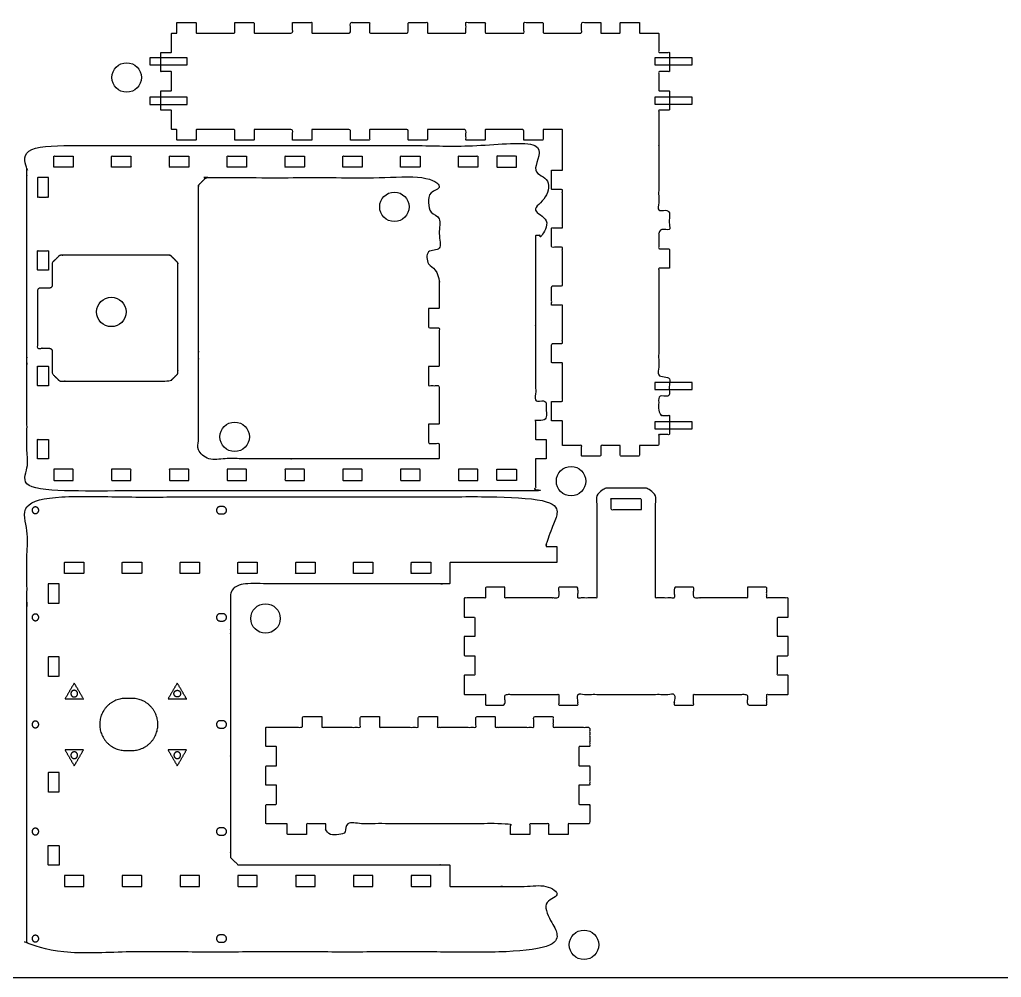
# Model space of a CAD drawing. Header units: millimetres. Extents: x -76 to 2440, y -6 to 1222.
# Drawn here: x 737 to 1470, y 0 to 716 of the extents above; entities that cross this region are included whole.
import ezdxf

# ---------------------------------------------------------------- set-up
doc = ezdxf.new("R2010")
doc.units = ezdxf.units.MM
doc.header["$MEASUREMENT"] = 0
doc.layers.add('Default', color=18, linetype='Continuous', true_color=0x000000)

msp = doc.modelspace()

# ---------------------------------------------------------------- linework, layer by layer
at = {"layer": 'Default'}
msp.add_lwpolyline([(0, 0), (2440, 0), (2440, 1220), (0, 1220)], close=True, dxfattribs=at)
for centre in [(816.67, 672.3), (1016.73, 575.63), (805.19, 497.14), (897.37, 403.86), (1148.76, 370.71), (920.4, 268.14), (1158.44, 24.3)]:
    msp.add_circle(centre, 11, dxfattribs=at)
for points, knots in [([(842.15, 683.86), (842.15, 680.26), (842.15, 676.66), (846.15, 676.66), (850.15, 676.66), (850.15, 669.46), (850.15, 662.26), (846.15, 662.26), (842.15, 662.26), (842.15, 655.06), (842.15, 647.86), (846.15, 647.86), (850.15, 647.86), (850.15, 640.66), (850.15, 633.46), (852.2, 633.46), (854.24, 633.46), (854.24, 629.46), (854.24, 625.46), (861.44, 625.46), (868.64, 625.46), (868.64, 629.46), (868.64, 633.46), (883.04, 633.46), (897.44, 633.46), (897.44, 629.46), (897.44, 625.46), (904.64, 625.46), (911.84, 625.46), (911.84, 629.46), (911.84, 633.46), (926.24, 633.46), (940.64, 633.46), (940.64, 629.46), (940.64, 625.46), (947.84, 625.46), (955.04, 625.46), (955.04, 629.46), (955.04, 633.46), (969.44, 633.46), (983.84, 633.46), (983.84, 629.46), (983.84, 625.46), (991.04, 625.46), (998.24, 625.46), (998.24, 629.46), (998.24, 633.46), (1012.64, 633.46), (1027.04, 633.46), (1027.04, 629.46), (1027.04, 625.46), (1034.24, 625.46), (1041.44, 625.46), (1041.44, 629.46), (1041.44, 633.46), (1055.84, 633.46), (1070.24, 633.46), (1070.24, 629.46), (1070.24, 625.46), (1077.44, 625.46), (1084.64, 625.46), (1084.64, 629.46), (1084.64, 633.46), (1099.04, 633.46), (1113.44, 633.46), (1113.44, 629.46), (1113.44, 625.46), (1120.64, 625.46), (1127.84, 625.46), (1127.84, 629.46), (1127.84, 633.46), (1135.04, 633.46), (1142.24, 633.46), (1142.24, 618.26), (1142.24, 603.06), (1138.24, 603.06), (1134.24, 603.06), (1134.24, 595.86), (1134.24, 588.66), (1138.24, 588.66), (1142.24, 588.66), (1142.24, 574.26), (1142.24, 559.86), (1138.24, 559.86), (1134.24, 559.86), (1134.24, 552.66), (1134.24, 545.46), (1138.24, 545.46), (1142.24, 545.46), (1142.24, 531.06), (1142.24, 516.66), (1138.24, 516.66), (1134.24, 516.66), (1134.24, 509.46), (1134.24, 502.26), (1138.24, 502.26), (1142.24, 502.26), (1142.24, 487.86), (1142.24, 473.46), (1138.24, 473.46), (1134.24, 473.46), (1134.24, 466.26), (1134.24, 459.06), (1138.24, 459.06), (1142.24, 459.06), (1142.24, 444.66), (1142.24, 430.26), (1138.24, 430.26), (1134.24, 430.26), (1134.24, 423.06), (1134.24, 415.86), (1138.24, 415.86), (1142.24, 415.86), (1142.24, 406.66), (1142.24, 397.46), (1149.44, 397.46), (1156.64, 397.46), (1156.64, 393.46), (1156.64, 389.46), (1163.84, 389.46), (1171.04, 389.46), (1171.04, 393.46), (1171.04, 397.46), (1178.24, 397.46), (1185.44, 397.46), (1185.44, 393.46), (1185.44, 389.46), (1192.64, 389.46), (1199.84, 389.46), (1199.84, 393.46), (1199.84, 397.46), (1207.04, 397.46), (1214.24, 397.46), (1214.24, 401.46), (1214.24, 405.46), (1218.24, 405.46), (1222.24, 405.46), (1222.24, 412.66), (1222.24, 419.86), (1218.24, 419.86), (1214.24, 419.86), (1214.24, 427.06), (1214.24, 434.26), (1218.24, 434.26), (1222.24, 434.26), (1222.24, 441.46), (1222.24, 448.66), (1218.24, 448.66), (1214.24, 448.66), (1214.24, 489.26), (1214.24, 529.86), (1218.24, 529.86), (1222.24, 529.86), (1222.24, 537.06), (1222.24, 544.26), (1218.24, 544.26), (1214.24, 544.26), (1214.24, 551.46), (1214.24, 558.66), (1218.24, 558.66), (1222.24, 558.66), (1222.24, 565.86), (1222.24, 573.06), (1218.24, 573.06), (1214.24, 573.06), (1214.24, 610.46), (1214.24, 647.86), (1218.24, 647.86), (1222.24, 647.86), (1222.24, 655.06), (1222.24, 662.26), (1218.24, 662.26), (1214.24, 662.26), (1214.24, 669.46), (1214.24, 676.66), (1218.24, 676.66), (1222.24, 676.66), (1222.24, 683.86), (1222.24, 691.06), (1218.24, 691.06), (1214.24, 691.06), (1214.24, 698.26), (1214.24, 705.46), (1207.04, 705.46), (1199.84, 705.46), (1199.84, 709.46), (1199.84, 713.46), (1192.64, 713.46), (1185.44, 713.46), (1185.44, 709.46), (1185.44, 705.46), (1178.24, 705.46), (1171.04, 705.46), (1171.04, 709.46), (1171.04, 713.46), (1163.84, 713.46), (1156.64, 713.46), (1156.64, 709.46), (1156.64, 705.46), (1142.24, 705.46), (1127.84, 705.46), (1127.84, 709.46), (1127.84, 713.46), (1120.64, 713.46), (1113.44, 713.46), (1113.44, 709.46), (1113.44, 705.46), (1099.04, 705.46), (1084.64, 705.46), (1084.64, 709.46), (1084.64, 713.46), (1077.44, 713.46), (1070.24, 713.46), (1070.24, 709.46), (1070.24, 705.46), (1055.84, 705.46), (1041.44, 705.46), (1041.44, 709.46), (1041.44, 713.46), (1034.24, 713.46), (1027.04, 713.46), (1027.04, 709.46), (1027.04, 705.46), (1012.64, 705.46), (998.24, 705.46), (998.24, 709.46), (998.24, 713.46), (991.04, 713.46), (983.84, 713.46), (983.84, 709.46), (983.84, 705.46), (969.44, 705.46), (955.04, 705.46), (955.04, 709.46), (955.04, 713.46), (947.84, 713.46), (940.64, 713.46), (940.64, 709.46), (940.64, 705.46), (926.24, 705.46), (911.84, 705.46), (911.84, 709.46), (911.84, 713.46), (904.64, 713.46), (897.44, 713.46), (897.44, 709.46), (897.44, 705.46), (883.04, 705.46), (868.64, 705.46), (868.64, 709.46), (868.64, 713.46), (861.44, 713.46), (854.24, 713.46), (854.24, 709.46), (854.24, 705.46), (852.2, 705.46), (850.15, 705.46), (850.15, 698.26), (850.15, 691.06), (846.15, 691.06), (842.15, 691.06), (842.15, 687.46), (842.15, 683.86)], [1395.661798, 1395.661798, 1395.661798, 1401.661799, 1401.661799, 1409.661799, 1409.661799, 1427.661799, 1427.661799, 1435.661799, 1435.661799, 1447.6618, 1447.6618, 1455.6618, 1455.6618, 1473.6618, 1473.6618, 1478.349993, 1478.349993, 1486.349993, 1486.349993, 1504.349993, 1504.349993, 1512.349993, 1512.349993, 1545.396269, 1545.396269, 1553.396269, 1553.396269, 1571.396269, 1571.396269, 1579.396269, 1579.396269, 1612.442545, 1612.442545, 1620.442545, 1620.442545, 1638.442545, 1638.442545, 1646.442545, 1646.442545, 1679.488821, 1679.488821, 1687.488821, 1687.488821, 1705.488821, 1705.488821, 1713.488821, 1713.488821, 1746.535097, 1746.535097, 1754.535097, 1754.535097, 1772.535097, 1772.535097, 1780.535097, 1780.535097, 1813.581373, 1813.581373, 1821.581373, 1821.581373, 1839.581373, 1839.581373, 1847.581373, 1847.581373, 1880.627649, 1880.627649, 1888.627649, 1888.627649, 1906.627649, 1906.627649, 1914.627649, 1914.627649, 1931.150787, 1931.150787, 1981.523424, 1981.523424, 1989.523424, 1989.523424, 2007.523424, 2007.523424, 2015.523424, 2015.523424, 2063.244869, 2063.244869, 2071.244869, 2071.244869, 2089.244869, 2089.244869, 2097.244869, 2097.244869, 2144.966314, 2144.966314, 2152.966314, 2152.966314, 2170.966314, 2170.966314, 2178.966314, 2178.966314, 2226.687759, 2226.687759, 2234.687759, 2234.687759, 2252.687759, 2252.687759, 2260.687759, 2260.687759, 2308.409204, 2308.409204, 2316.409204, 2316.409204, 2334.409204, 2334.409204, 2342.409204, 2342.409204, 2372.897936, 2372.897936, 2387.297936, 2387.297936, 2395.297936, 2395.297936, 2406.207031, 2406.207031, 2414.207031, 2414.207031, 2428.607031, 2428.607031, 2436.607031, 2436.607031, 2447.516127, 2447.516127, 2455.516127, 2455.516127, 2469.916127, 2469.916127, 2477.968075, 2477.968075, 2485.968075, 2485.968075, 2503.968075, 2503.968075, 2511.968075, 2511.968075, 2526.461582, 2526.461582, 2534.461582, 2534.461582, 2552.461582, 2552.461582, 2560.461582, 2560.461582, 2642.188876, 2642.188876, 2650.188876, 2650.188876, 2668.188876, 2668.188876, 2676.188876, 2676.188876, 2690.682382, 2690.682382, 2698.682382, 2698.682382, 2716.682382, 2716.682382, 2724.682382, 2724.682382, 2799.968108, 2799.968108, 2807.968108, 2807.968108, 2825.968108, 2825.968108, 2833.968108, 2833.968108, 2848.461614, 2848.461614, 2856.461614, 2856.461614, 2874.461614, 2874.461614, 2882.461614, 2882.461614, 2896.955134, 2896.955134, 2911.961313, 2911.961313, 2919.961313, 2919.961313, 2937.961313, 2937.961313, 2945.961313, 2945.961313, 2960.967492, 2960.967492, 2968.967492, 2968.967492, 2986.967492, 2986.967492, 2994.967492, 2994.967492, 3025.763243, 3025.763243, 3033.763243, 3033.763243, 3051.763243, 3051.763243, 3059.763243, 3059.763243, 3090.558994, 3090.558994, 3098.558994, 3098.558994, 3116.558994, 3116.558994, 3124.558994, 3124.558994, 3155.354745, 3155.354745, 3163.354745, 3163.354745, 3181.354745, 3181.354745, 3189.354745, 3189.354745, 3220.150496, 3220.150496, 3228.150496, 3228.150496, 3246.150496, 3246.150496, 3254.150496, 3254.150496, 3284.946247, 3284.946247, 3292.946247, 3292.946247, 3310.946247, 3310.946247, 3318.946247, 3318.946247, 3349.741998, 3349.741998, 3357.741998, 3357.741998, 3375.741998, 3375.741998, 3383.741998, 3383.741998, 3414.537749, 3414.537749, 3422.537749, 3422.537749, 3440.537749, 3440.537749, 3448.537749, 3448.537749, 3452.906667, 3452.906667, 3470.906667, 3470.906667, 3478.906667, 3478.906667, 3484.906667, 3484.906667, 3484.906667]), ([(776.69, 613.64), (769.44, 613.64), (762.19, 613.64), (762.19, 609.46), (762.19, 605.28), (769.44, 605.28), (776.69, 605.28), (776.69, 609.46), (776.69, 613.64)], [8, 8, 8, 26, 26, 34, 34, 52, 52, 60, 60, 60]), ([(819.89, 613.64), (812.64, 613.64), (805.39, 613.64), (805.39, 609.46), (805.39, 605.28), (812.64, 605.28), (819.89, 605.28), (819.89, 609.46), (819.89, 613.64)], [8, 8, 8, 26, 26, 34, 34, 52, 52, 60, 60, 60]), ([(863.09, 613.64), (855.84, 613.64), (848.59, 613.64), (848.59, 609.46), (848.59, 605.28), (855.84, 605.28), (863.09, 605.28), (863.09, 609.46), (863.09, 613.64)], [8, 8, 8, 26, 26, 34, 34, 52, 52, 60, 60, 60]), ([(906.29, 613.64), (899.04, 613.64), (891.79, 613.64), (891.79, 609.46), (891.79, 605.28), (899.04, 605.28), (906.29, 605.28), (906.29, 609.46), (906.29, 613.64)], [8, 8, 8, 26, 26, 34, 34, 52, 52, 60, 60, 60]), ([(949.49, 613.64), (942.24, 613.64), (934.99, 613.64), (934.99, 609.46), (934.99, 605.28), (942.24, 605.28), (949.49, 605.28), (949.49, 609.46), (949.49, 613.64)], [8, 8, 8, 26, 26, 34, 34, 52, 52, 60, 60, 60]), ([(992.69, 613.64), (985.44, 613.64), (978.19, 613.64), (978.19, 609.46), (978.19, 605.28), (985.44, 605.28), (992.69, 605.28), (992.69, 609.46), (992.69, 613.64)], [8, 8, 8, 26, 26, 34, 34, 52, 52, 60, 60, 60]), ([(1035.89, 613.64), (1028.64, 613.64), (1021.39, 613.64), (1021.39, 609.46), (1021.39, 605.28), (1028.64, 605.28), (1035.89, 605.28), (1035.89, 609.46), (1035.89, 613.64)], [8, 8, 8, 26, 26, 34, 34, 52, 52, 60, 60, 60]), ([(1079.09, 605.28), (1079.09, 609.46), (1079.09, 613.64), (1071.84, 613.64), (1064.59, 613.64), (1064.59, 609.46), (1064.59, 605.28), (1071.84, 605.28), (1079.09, 605.28)], [44, 44, 44, 52, 52, 70, 70, 78, 78, 96, 96, 96]), ([(1107.89, 605.28), (1100.64, 605.28), (1093.39, 605.28), (1093.39, 609.46), (1093.39, 613.64), (1100.64, 613.64), (1107.89, 613.64), (1107.89, 609.46), (1107.89, 605.28)], [-16, -16, -16, 2, 2, 10, 10, 28, 28, 36, 36, 36]), ([(758.33, 597.51), (758.33, 590.26), (758.33, 583.01), (754.15, 583.01), (749.97, 583.01), (749.97, 590.26), (749.97, 597.51), (754.15, 597.51), (758.33, 597.51)], [0, 0, 0, 18, 18, 26, 26, 44, 44, 52, 52, 52]), ([(758.33, 528.41), (758.33, 535.66), (758.33, 542.91), (754.15, 542.91), (749.97, 542.91), (749.97, 535.66), (749.97, 528.41), (754.15, 528.41), (758.33, 528.41)], [8, 8, 8, 26, 26, 34, 34, 52, 52, 60, 60, 60]), ([(758.33, 442.01), (758.33, 449.26), (758.33, 456.51), (754.15, 456.51), (749.97, 456.51), (749.97, 449.26), (749.97, 442.01), (754.15, 442.01), (758.33, 442.01)], [8, 8, 8, 26, 26, 34, 34, 52, 52, 60, 60, 60]), ([(758.33, 387.41), (758.33, 394.66), (758.33, 401.91), (754.15, 401.91), (749.97, 401.91), (749.97, 394.66), (749.97, 387.41), (754.15, 387.41), (758.33, 387.41)], [8, 8, 8, 26, 26, 34, 34, 52, 52, 60, 60, 60]), ([(776.69, 371.28), (769.44, 371.28), (762.19, 371.28), (762.19, 375.46), (762.19, 379.64), (769.44, 379.64), (776.69, 379.64), (776.69, 375.46), (776.69, 371.28)], [0, 0, 0, 18, 18, 26, 26, 44, 44, 52, 52, 52]), ([(819.89, 371.28), (812.64, 371.28), (805.39, 371.28), (805.39, 375.46), (805.39, 379.64), (812.64, 379.64), (819.89, 379.64), (819.89, 375.46), (819.89, 371.28)], [0, 0, 0, 18, 18, 26, 26, 44, 44, 52, 52, 52]), ([(863.09, 371.28), (855.84, 371.28), (848.59, 371.28), (848.59, 375.46), (848.59, 379.64), (855.84, 379.64), (863.09, 379.64), (863.09, 375.46), (863.09, 371.28)], [0, 0, 0, 18, 18, 26, 26, 44, 44, 52, 52, 52]), ([(906.29, 371.28), (899.04, 371.28), (891.79, 371.28), (891.79, 375.46), (891.79, 379.64), (899.04, 379.64), (906.29, 379.64), (906.29, 375.46), (906.29, 371.28)], [0, 0, 0, 18, 18, 26, 26, 44, 44, 52, 52, 52]), ([(949.49, 371.28), (942.24, 371.28), (934.99, 371.28), (934.99, 375.46), (934.99, 379.64), (942.24, 379.64), (949.49, 379.64), (949.49, 375.46), (949.49, 371.28)], [0, 0, 0, 18, 18, 26, 26, 44, 44, 52, 52, 52]), ([(992.69, 371.28), (985.44, 371.28), (978.19, 371.28), (978.19, 375.46), (978.19, 379.64), (985.44, 379.64), (992.69, 379.64), (992.69, 375.46), (992.69, 371.28)], [0, 0, 0, 18, 18, 26, 26, 44, 44, 52, 52, 52]), ([(1035.89, 371.28), (1028.64, 371.28), (1021.39, 371.28), (1021.39, 375.46), (1021.39, 379.64), (1028.64, 379.64), (1035.89, 379.64), (1035.89, 375.46), (1035.89, 371.28)], [0, 0, 0, 18, 18, 26, 26, 44, 44, 52, 52, 52]), ([(1079.09, 371.28), (1071.84, 371.28), (1064.59, 371.28), (1064.59, 375.46), (1064.59, 379.64), (1071.84, 379.64), (1079.09, 379.64), (1079.09, 375.46), (1079.09, 371.28)], [-8, -8, -8, 10, 10, 18, 18, 36, 36, 44, 44, 44]), ([(1107.89, 371.28), (1107.89, 375.46), (1107.89, 379.64), (1100.64, 379.64), (1093.39, 379.64), (1093.39, 375.46), (1093.39, 371.28), (1100.64, 371.28), (1107.89, 371.28)], [44, 44, 44, 52, 52, 70, 70, 78, 78, 96, 96, 96]), ([(1201.43, 349.43), (1189.93, 349.43), (1178.43, 349.43), (1178.43, 353.43), (1178.43, 357.43), (1189.93, 357.43), (1201.43, 357.43), (1201.43, 353.43), (1201.43, 349.43)], [-71.00001, -71.00001, -71.00001, -51.00001, -51.00001, -43.00001, -43.00001, -23.00001, -23.00001, -15.00001, -15.00001, -15.00001]), ([(784.69, 310.14), (777.44, 310.14), (770.19, 310.14), (770.19, 305.96), (770.19, 301.78), (777.44, 301.78), (784.69, 301.78), (784.69, 305.96), (784.69, 310.14)], [8, 8, 8, 26, 26, 34, 34, 52, 52, 60, 60, 60]), ([(827.89, 310.14), (820.64, 310.14), (813.39, 310.14), (813.39, 305.96), (813.39, 301.78), (820.64, 301.78), (827.89, 301.78), (827.89, 305.96), (827.89, 310.14)], [8, 8, 8, 26, 26, 34, 34, 52, 52, 60, 60, 60]), ([(871.09, 310.14), (863.84, 310.14), (856.59, 310.14), (856.59, 305.96), (856.59, 301.78), (863.84, 301.78), (871.09, 301.78), (871.09, 305.96), (871.09, 310.14)], [8, 8, 8, 26, 26, 34, 34, 52, 52, 60, 60, 60]), ([(914.29, 310.14), (907.04, 310.14), (899.79, 310.14), (899.79, 305.96), (899.79, 301.78), (907.04, 301.78), (914.29, 301.78), (914.29, 305.96), (914.29, 310.14)], [8, 8, 8, 26, 26, 34, 34, 52, 52, 60, 60, 60]), ([(957.49, 310.14), (950.24, 310.14), (942.99, 310.14), (942.99, 305.96), (942.99, 301.78), (950.24, 301.78), (957.49, 301.78), (957.49, 305.96), (957.49, 310.14)], [8, 8, 8, 26, 26, 34, 34, 52, 52, 60, 60, 60]), ([(1000.69, 310.14), (993.44, 310.14), (986.19, 310.14), (986.19, 305.96), (986.19, 301.78), (993.44, 301.78), (1000.69, 301.78), (1000.69, 305.96), (1000.69, 310.14)], [8, 8, 8, 26, 26, 34, 34, 52, 52, 60, 60, 60]), ([(1043.89, 310.14), (1036.64, 310.14), (1029.39, 310.14), (1029.39, 305.96), (1029.39, 301.78), (1036.64, 301.78), (1043.89, 301.78), (1043.89, 305.96), (1043.89, 310.14)], [8, 8, 8, 26, 26, 34, 34, 52, 52, 60, 60, 60]), ([(766.33, 294.01), (766.33, 286.76), (766.33, 279.51), (762.15, 279.51), (757.97, 279.51), (757.97, 286.76), (757.97, 294.01), (762.15, 294.01), (766.33, 294.01)], [0, 0, 0, 18, 18, 26, 26, 44, 44, 52, 52, 52]), ([(766.33, 239.41), (766.33, 232.16), (766.33, 224.91), (762.15, 224.91), (757.97, 224.91), (757.97, 232.16), (757.97, 239.41), (762.15, 239.41), (766.33, 239.41)], [0, 0, 0, 18, 18, 26, 26, 44, 44, 52, 52, 52]), ([(770.6, 207.99), (774.05, 213.95), (777.49, 219.91), (780.93, 213.95), (784.37, 207.99), (777.49, 207.99), (770.6, 207.99)], [50.072641, 50.072641, 50.072641, 60.087169, 60.087169, 70.101697, 70.101697, 80.116225, 80.116225, 80.116225]), ([(847.6, 207.99), (851.05, 213.95), (854.49, 219.91), (857.93, 213.95), (861.37, 207.99), (854.49, 207.99), (847.6, 207.99)], [20.029056, 20.029056, 20.029056, 30.043584, 30.043584, 40.058113, 40.058113, 50.072641, 50.072641, 50.072641]), ([(1162.66, 122), (1162.66, 125.6), (1162.66, 129.2), (1158.66, 129.2), (1154.66, 129.2), (1154.66, 136.4), (1154.66, 143.6), (1158.66, 143.6), (1162.66, 143.6), (1162.66, 150.8), (1162.66, 158), (1158.66, 158), (1154.66, 158), (1154.66, 165.2), (1154.66, 172.4), (1158.66, 172.4), (1162.66, 172.4), (1162.66, 179.6), (1162.66, 186.8), (1148.96, 186.8), (1135.26, 186.8), (1135.26, 190.8), (1135.26, 194.8), (1128.06, 194.8), (1120.86, 194.8), (1120.86, 190.8), (1120.86, 186.8), (1106.46, 186.8), (1092.06, 186.8), (1092.06, 190.8), (1092.06, 194.8), (1084.86, 194.8), (1077.66, 194.8), (1077.66, 190.8), (1077.66, 186.8), (1063.26, 186.8), (1048.86, 186.8), (1048.86, 190.8), (1048.86, 194.8), (1041.66, 194.8), (1034.46, 194.8), (1034.46, 190.8), (1034.46, 186.8), (1020.06, 186.8), (1005.66, 186.8), (1005.66, 190.8), (1005.66, 194.8), (998.46, 194.8), (991.26, 194.8), (991.26, 190.8), (991.26, 186.8), (976.86, 186.8), (962.46, 186.8), (962.46, 190.8), (962.46, 194.8), (955.26, 194.8), (948.06, 194.8), (948.06, 190.8), (948.06, 186.8), (934.36, 186.8), (920.66, 186.8), (920.66, 179.6), (920.66, 172.4), (924.66, 172.4), (928.66, 172.4), (928.66, 165.2), (928.66, 158), (924.66, 158), (920.66, 158), (920.66, 150.8), (920.66, 143.6), (924.66, 143.6), (928.66, 143.6), (928.66, 136.4), (928.66, 129.2), (924.66, 129.2), (920.66, 129.2), (920.66, 122), (920.66, 114.8), (928.66, 114.8), (936.66, 114.8), (936.66, 110.8), (936.66, 106.8), (943.86, 106.8), (951.06, 106.8), (951.06, 110.8), (951.06, 114.8), (958.26, 114.8), (965.46, 114.8), (965.46, 110.8), (965.46, 106.8), (972.66, 106.8), (979.86, 106.8), (979.86, 110.8), (979.86, 114.8), (1041.66, 114.8), (1103.46, 114.8), (1103.46, 110.8), (1103.46, 106.8), (1110.66, 106.8), (1117.86, 106.8), (1117.86, 110.8), (1117.86, 114.8), (1125.06, 114.8), (1132.26, 114.8), (1132.26, 110.8), (1132.26, 106.8), (1139.46, 106.8), (1146.66, 106.8), (1146.66, 110.8), (1146.66, 114.8), (1154.66, 114.8), (1162.66, 114.8), (1162.66, 118.4), (1162.66, 122)], [420.479122, 420.479122, 420.479122, 428.479122, 428.479122, 436.479122, 436.479122, 454.479122, 454.479122, 462.479122, 462.479122, 478.479122, 478.479122, 486.479122, 486.479122, 504.479122, 504.479122, 512.479122, 512.479122, 528.479122, 528.479122, 554.067553, 554.067553, 562.067553, 562.067553, 580.067553, 580.067553, 588.067553, 588.067553, 614.963421, 614.963421, 622.963421, 622.963421, 640.963421, 640.963421, 648.963421, 648.963421, 675.859288, 675.859288, 683.859288, 683.859288, 701.859288, 701.859288, 709.859288, 709.859288, 736.755156, 736.755156, 744.755156, 744.755156, 762.755156, 762.755156, 770.755156, 770.755156, 797.651024, 797.651024, 805.651024, 805.651024, 823.651024, 823.651024, 831.651024, 831.651024, 857.239452, 857.239452, 873.239452, 873.239452, 881.239452, 881.239452, 899.239452, 899.239452, 907.239452, 907.239452, 923.239452, 923.239452, 931.239452, 931.239452, 949.239452, 949.239452, 957.239452, 957.239452, 973.239452, 973.239452, 985.380628, 985.380628, 993.380628, 993.380628, 1011.380628, 1011.380628, 1019.380628, 1019.380628, 1030.307687, 1030.307687, 1038.307687, 1038.307687, 1056.307687, 1056.307687, 1064.307687, 1064.307687, 1158.098273, 1158.098273, 1166.098273, 1166.098273, 1184.098273, 1184.098273, 1192.098273, 1192.098273, 1203.025332, 1203.025332, 1211.025332, 1211.025332, 1229.025332, 1229.025332, 1237.025332, 1237.025332, 1249.166508, 1249.166508, 1257.166508, 1257.166508, 1257.166508]), ([(784.37, 169.94), (780.93, 163.98), (777.49, 158.01), (774.05, 163.98), (770.6, 169.94), (777.49, 169.94), (784.37, 169.94)], [20.029056, 20.029056, 20.029056, 30.043584, 30.043584, 40.058113, 40.058113, 50.072641, 50.072641, 50.072641]), ([(861.37, 169.94), (857.93, 163.98), (854.49, 158.01), (851.05, 163.98), (847.6, 169.94), (854.49, 169.94), (861.37, 169.94)], [-10.014528, -10.014528, -10.014528, 0, 0, 10.014528, 10.014528, 20.029056, 20.029056, 20.029056]), ([(766.33, 153.01), (766.33, 145.76), (766.33, 138.51), (762.15, 138.51), (757.97, 138.51), (757.97, 145.76), (757.97, 153.01), (762.15, 153.01), (766.33, 153.01)], [0, 0, 0, 18, 18, 26, 26, 44, 44, 52, 52, 52]), ([(766.33, 83.91), (766.33, 91.16), (766.33, 98.41), (762.15, 98.41), (757.97, 98.41), (757.97, 91.16), (757.97, 83.91), (762.15, 83.91), (766.33, 83.91)], [8, 8, 8, 26, 26, 34, 34, 52, 52, 60, 60, 60]), ([(784.69, 67.78), (777.44, 67.78), (770.19, 67.78), (770.19, 71.96), (770.19, 76.14), (777.44, 76.14), (784.69, 76.14), (784.69, 71.96), (784.69, 67.78)], [0, 0, 0, 18, 18, 26, 26, 44, 44, 52, 52, 52]), ([(827.89, 67.78), (820.64, 67.78), (813.39, 67.78), (813.39, 71.96), (813.39, 76.14), (820.64, 76.14), (827.89, 76.14), (827.89, 71.96), (827.89, 67.78)], [0, 0, 0, 18, 18, 26, 26, 44, 44, 52, 52, 52]), ([(871.09, 67.78), (863.84, 67.78), (856.59, 67.78), (856.59, 71.96), (856.59, 76.14), (863.84, 76.14), (871.09, 76.14), (871.09, 71.96), (871.09, 67.78)], [0, 0, 0, 18, 18, 26, 26, 44, 44, 52, 52, 52]), ([(914.29, 67.78), (907.04, 67.78), (899.79, 67.78), (899.79, 71.96), (899.79, 76.14), (907.04, 76.14), (914.29, 76.14), (914.29, 71.96), (914.29, 67.78)], [0, 0, 0, 18, 18, 26, 26, 44, 44, 52, 52, 52]), ([(957.49, 67.78), (950.24, 67.78), (942.99, 67.78), (942.99, 71.96), (942.99, 76.14), (950.24, 76.14), (957.49, 76.14), (957.49, 71.96), (957.49, 67.78)], [0, 0, 0, 18, 18, 26, 26, 44, 44, 52, 52, 52]), ([(1000.69, 67.78), (993.44, 67.78), (986.19, 67.78), (986.19, 71.96), (986.19, 76.14), (993.44, 76.14), (1000.69, 76.14), (1000.69, 71.96), (1000.69, 67.78)], [0, 0, 0, 18, 18, 26, 26, 44, 44, 52, 52, 52]), ([(1043.89, 67.78), (1036.64, 67.78), (1029.39, 67.78), (1029.39, 71.96), (1029.39, 76.14), (1036.64, 76.14), (1043.89, 76.14), (1043.89, 71.96), (1043.89, 67.78)], [0, 0, 0, 18, 18, 26, 26, 44, 44, 52, 52, 52])]:
    msp.add_open_spline(points, degree=2, knots=knots, dxfattribs=at)
for points in [[(861.94, 686.96, -8), (847.98, 686.96, -8), (834.02, 686.96, -8)], [(834.02, 686.96, -8), (834.02, 686.96, -6.5), (834.02, 686.96, -5)], [(861.94, 686.96, -5), (847.98, 686.96, -5), (834.02, 686.96, -5)], [(834.02, 686.96, -8), (834.02, 684.3, -8), (834.02, 681.64, -8)], [(834.02, 686.96, -5), (834.02, 684.3, -5), (834.02, 681.64, -5)], [(861.94, 681.64, -8), (861.94, 684.3, -8), (861.94, 686.96, -8)], [(861.94, 686.96, -8), (861.94, 686.96, -6.5), (861.94, 686.96, -5)], [(861.94, 681.64, -5), (861.94, 684.3, -5), (861.94, 686.96, -5)], [(1239.36, 687.04, -8), (1225.4, 687.04, -8), (1211.44, 687.04, -8)], [(1211.44, 687.04, -8), (1211.44, 687.04, -6.5), (1211.44, 687.04, -5)], [(1239.36, 687.04, -5), (1225.4, 687.04, -5), (1211.44, 687.04, -5)], [(1211.44, 687.04, -8), (1211.44, 684.38, -8), (1211.44, 681.72, -8)], [(1211.44, 687.04, -5), (1211.44, 684.38, -5), (1211.44, 681.72, -5)], [(1239.36, 681.72, -8), (1239.36, 684.38, -8), (1239.36, 687.04, -8)], [(1239.36, 687.04, -8), (1239.36, 687.04, -6.5), (1239.36, 687.04, -5)], [(1239.36, 681.72, -5), (1239.36, 684.38, -5), (1239.36, 687.04, -5)], [(834.02, 681.64, -8), (847.98, 681.64, -8), (861.94, 681.64, -8)], [(834.02, 681.64, -5), (847.98, 681.64, -5), (861.94, 681.64, -5)], [(834.02, 681.64, -8), (834.02, 681.64, -6.5), (834.02, 681.64, -5)], [(861.94, 681.64, -8), (861.94, 681.64, -6.5), (861.94, 681.64, -5)], [(1211.44, 681.72, -8), (1225.4, 681.72, -8), (1239.36, 681.72, -8)], [(1211.44, 681.72, -5), (1225.4, 681.72, -5), (1239.36, 681.72, -5)], [(1211.44, 681.72, -8), (1211.44, 681.72, -6.5), (1211.44, 681.72, -5)], [(1239.36, 681.72, -8), (1239.36, 681.72, -6.5), (1239.36, 681.72, -5)], [(861.94, 657.53, -8), (847.98, 657.53, -8), (834.02, 657.53, -8)], [(834.02, 657.53, -8), (834.02, 657.53, -6.5), (834.02, 657.53, -5)], [(861.94, 657.53, -5), (847.98, 657.53, -5), (834.02, 657.53, -5)], [(834.02, 657.53, -8), (834.02, 654.87, -8), (834.02, 652.21, -8)], [(834.02, 657.53, -5), (834.02, 654.87, -5), (834.02, 652.21, -5)], [(861.94, 652.21, -8), (861.94, 654.87, -8), (861.94, 657.53, -8)], [(861.94, 657.53, -8), (861.94, 657.53, -6.5), (861.94, 657.53, -5)], [(861.94, 652.21, -5), (861.94, 654.87, -5), (861.94, 657.53, -5)], [(1239.36, 657.61, -8), (1225.4, 657.61, -8), (1211.44, 657.61, -8)], [(1211.44, 657.61, -8), (1211.44, 657.61, -6.5), (1211.44, 657.61, -5)], [(1239.36, 657.61, -5), (1225.4, 657.61, -5), (1211.44, 657.61, -5)], [(1211.44, 657.61, -8), (1211.44, 654.95, -8), (1211.44, 652.29, -8)], [(1211.44, 657.61, -5), (1211.44, 654.95, -5), (1211.44, 652.29, -5)], [(1239.36, 652.29, -8), (1239.36, 654.95, -8), (1239.36, 657.61, -8)], [(1239.36, 657.61, -8), (1239.36, 657.61, -6.5), (1239.36, 657.61, -5)], [(1239.36, 652.29, -5), (1239.36, 654.95, -5), (1239.36, 657.61, -5)], [(834.02, 652.21, -8), (847.98, 652.21, -8), (861.94, 652.21, -8)], [(834.02, 652.21, -5), (847.98, 652.21, -5), (861.94, 652.21, -5)], [(834.02, 652.21, -8), (834.02, 652.21, -6.5), (834.02, 652.21, -5)], [(861.94, 652.21, -8), (861.94, 652.21, -6.5), (861.94, 652.21, -5)], [(1211.44, 652.29, -8), (1225.4, 652.29, -8), (1239.36, 652.29, -8)], [(1211.44, 652.29, -5), (1225.4, 652.29, -5), (1239.36, 652.29, -5)], [(1211.44, 652.29, -8), (1211.44, 652.29, -6.5), (1211.44, 652.29, -5)], [(1239.36, 652.29, -8), (1239.36, 652.29, -6.5), (1239.36, 652.29, -5)], [(1239.36, 444.54, -8), (1225.4, 444.54, -8), (1211.44, 444.54, -8)], [(1211.44, 444.54, -8), (1211.44, 444.54, -6.5), (1211.44, 444.54, -5)], [(1239.36, 444.54, -5), (1225.4, 444.54, -5), (1211.44, 444.54, -5)], [(1211.44, 444.54, -8), (1211.44, 441.88, -8), (1211.44, 439.22, -8)], [(1211.44, 444.54, -5), (1211.44, 441.88, -5), (1211.44, 439.22, -5)], [(1239.36, 439.22, -8), (1239.36, 441.88, -8), (1239.36, 444.54, -8)], [(1239.36, 444.54, -8), (1239.36, 444.54, -6.5), (1239.36, 444.54, -5)], [(1239.36, 439.22, -5), (1239.36, 441.88, -5), (1239.36, 444.54, -5)], [(1211.44, 439.22, -8), (1225.4, 439.22, -8), (1239.36, 439.22, -8)], [(1211.44, 439.22, -5), (1225.4, 439.22, -5), (1239.36, 439.22, -5)], [(1211.44, 439.22, -8), (1211.44, 439.22, -6.5), (1211.44, 439.22, -5)], [(1239.36, 439.22, -8), (1239.36, 439.22, -6.5), (1239.36, 439.22, -5)], [(1239.36, 415.11, -8), (1225.4, 415.11, -8), (1211.44, 415.11, -8)], [(1211.44, 415.11, -8), (1211.44, 415.11, -6.5), (1211.44, 415.11, -5)], [(1239.36, 415.11, -5), (1225.4, 415.11, -5), (1211.44, 415.11, -5)], [(1211.44, 415.11, -8), (1211.44, 412.45, -8), (1211.44, 409.79, -8)], [(1211.44, 415.11, -5), (1211.44, 412.45, -5), (1211.44, 409.79, -5)], [(1239.36, 409.79, -8), (1239.36, 412.45, -8), (1239.36, 415.11, -8)], [(1239.36, 415.11, -8), (1239.36, 415.11, -6.5), (1239.36, 415.11, -5)], [(1239.36, 409.79, -5), (1239.36, 412.45, -5), (1239.36, 415.11, -5)], [(1211.44, 409.79, -8), (1225.4, 409.79, -8), (1239.36, 409.79, -8)], [(1211.44, 409.79, -5), (1225.4, 409.79, -5), (1239.36, 409.79, -5)], [(1211.44, 409.79, -8), (1211.44, 409.79, -6.5), (1211.44, 409.79, -5)], [(1239.36, 409.79, -8), (1239.36, 409.79, -6.5), (1239.36, 409.79, -5)]]:
    msp.add_open_spline(points, degree=2, dxfattribs=at)
for points, weights, knots in [([(742.15, 578.92), (742.15, 474.41), (742.15, 369.89), (742.15, 369.06), (742.74, 368.48), (744.95, 366.26), (747.17, 364.05), (747.75, 363.46), (748.58, 363.46), (935.41, 363.46), (1122.24, 363.46), (1122.24, 375.46), (1122.24, 387.46), (1126.24, 387.46), (1130.24, 387.46), (1130.24, 394.66), (1130.24, 401.86), (1126.24, 401.86), (1122.24, 401.86), (1122.24, 409.06), (1122.24, 416.26), (1126.24, 416.26), (1130.24, 416.26), (1130.24, 423.46), (1130.24, 430.66), (1126.24, 430.66), (1122.24, 430.66), (1122.24, 492.46), (1122.24, 554.26), (1126.24, 554.26), (1130.24, 554.26), (1130.24, 561.46), (1130.24, 568.66), (1126.24, 568.66), (1122.24, 568.66), (1122.24, 575.86), (1122.24, 583.06), (1126.24, 583.06), (1130.24, 583.06), (1130.24, 590.26), (1130.24, 597.46), (1126.24, 597.46), (1122.24, 597.46), (1122.24, 609.46), (1122.24, 621.46), (935.41, 621.46), (748.58, 621.46), (747.75, 621.46), (747.17, 620.88), (744.95, 618.66), (742.74, 616.45), (742.15, 615.86), (742.15, 615.04), (742.15, 596.98), (742.15, 578.92)], [1, 1, 1, 0.923879532511, 1, 1, 1, 0.923879532511, 1, 1, 1, 1, 1, 1, 1, 1, 1, 1, 1, 1, 1, 1, 1, 1, 1, 1, 1, 1, 1, 1, 1, 1, 1, 1, 1, 1, 1, 1, 1, 1, 1, 1, 1, 1, 1, 1, 1, 0.923879532511, 1, 1, 1, 0.923879532511, 1, 1, 1], [2178.316467, 2178.316467, 2178.316467, 2453.778697, 2453.778697, 2455.349493, 2455.349493, 2461.612235, 2461.612235, 2463.183031, 2463.183031, 2609.864408, 2609.864408, 2633.864408, 2633.864408, 2641.864408, 2641.864408, 2659.864408, 2659.864408, 2667.864408, 2667.864408, 2682.264408, 2682.264408, 2690.264408, 2690.264408, 2708.264408, 2708.264408, 2716.264408, 2716.264408, 2839.864406, 2839.864406, 2847.864406, 2847.864406, 2865.864406, 2865.864406, 2873.864406, 2873.864406, 2888.264406, 2888.264406, 2896.264406, 2896.264406, 2914.264406, 2914.264406, 2922.264406, 2922.264406, 2946.264405, 2946.264405, 3092.945782, 3092.945782, 3094.516579, 3094.516579, 3100.77932, 3100.77932, 3102.350117, 3102.350117, 3149.944799, 3149.944799, 3149.944799]), ([(875.34, 596.88), (873.12, 594.66), (870.91, 592.45), (870.32, 591.86), (870.32, 591.04), (870.32, 492.46), (870.32, 393.89), (870.32, 393.06), (870.91, 392.48), (873.12, 390.26), (875.34, 388.05), (875.92, 387.46), (876.75, 387.46), (963.5, 387.46), (1050.24, 387.46), (1050.24, 393.16), (1050.24, 398.86), (1046.24, 398.86), (1042.24, 398.86), (1042.24, 406.06), (1042.24, 413.26), (1046.24, 413.26), (1050.24, 413.26), (1050.24, 427.66), (1050.24, 442.06), (1046.24, 442.06), (1042.24, 442.06), (1042.24, 449.26), (1042.24, 456.46), (1046.24, 456.46), (1050.24, 456.46), (1050.24, 470.86), (1050.24, 485.26), (1046.24, 485.26), (1042.24, 485.26), (1042.24, 492.46), (1042.24, 499.66), (1046.24, 499.66), (1050.24, 499.66), (1050.24, 514.06), (1050.24, 528.46), (1046.24, 528.46), (1042.24, 528.46), (1042.24, 535.66), (1042.24, 542.86), (1046.24, 542.86), (1050.24, 542.86), (1050.24, 557.26), (1050.24, 571.66), (1046.24, 571.66), (1042.24, 571.66), (1042.24, 578.86), (1042.24, 586.06), (1046.24, 586.06), (1050.24, 586.06), (1050.24, 591.76), (1050.24, 597.46), (963.5, 597.46), (876.75, 597.46), (875.92, 597.46), (875.34, 596.88)], [1, 1, 1, 0.923879532511, 1, 1, 1, 0.923879532511, 1, 1, 1, 0.923879532511, 1, 1, 1, 1, 1, 1, 1, 1, 1, 1, 1, 1, 1, 1, 1, 1, 1, 1, 1, 1, 1, 1, 1, 1, 1, 1, 1, 1, 1, 1, 1, 1, 1, 1, 1, 1, 1, 1, 1, 1, 1, 1, 1, 1, 1, 1, 1, 0.923879532511, 1], [2937.353229, 2937.353229, 2937.353229, 2943.615971, 2943.615971, 2945.186767, 2945.186767, 3264.370961, 3264.370961, 3265.941758, 3265.941758, 3272.204499, 3272.204499, 3273.775296, 3273.775296, 3431.337121, 3431.337121, 3442.737122, 3442.737122, 3450.737122, 3450.737122, 3468.737122, 3468.737122, 3476.737122, 3476.737122, 3505.537122, 3505.537122, 3513.537122, 3513.537122, 3531.537122, 3531.537122, 3539.537122, 3539.537122, 3568.337122, 3568.337122, 3576.337122, 3576.337122, 3594.337122, 3594.337122, 3602.337122, 3602.337122, 3631.137122, 3631.137122, 3639.137122, 3639.137122, 3657.137122, 3657.137122, 3665.137122, 3665.137122, 3693.937122, 3693.937122, 3701.937122, 3701.937122, 3719.937122, 3719.937122, 3727.937122, 3727.937122, 3739.337119, 3739.337119, 3798.67212, 3798.67212, 3800.242917, 3800.242917, 3800.242917]), ([(849.97, 538.88), (852.19, 536.66), (854.4, 534.45), (854.99, 533.86), (854.99, 533.04), (854.99, 492.46), (854.99, 451.89), (854.99, 451.06), (854.4, 450.48), (852.19, 448.26), (849.97, 446.05), (849.39, 445.46), (848.56, 445.46), (807.99, 445.46), (767.42, 445.46), (766.59, 445.46), (766, 446.05), (763.79, 448.26), (761.57, 450.48), (760.99, 451.06), (760.99, 451.89), (760.99, 459.93), (760.99, 467.96), (760.99, 469.96), (758.99, 469.96), (758.57, 469.96), (758.15, 469.96), (756.07, 469.96), (753.99, 469.96), (752.07, 469.96), (750.05, 469.96), (750.05, 492.46), (750.05, 514.96), (752.07, 514.96), (753.99, 514.96), (756.07, 514.96), (758.15, 514.96), (758.57, 514.96), (758.99, 514.96), (760.99, 514.96), (760.99, 516.96), (760.99, 525), (760.99, 533.04), (760.99, 533.86), (761.57, 534.45), (763.79, 536.66), (766, 538.88), (766.59, 539.46), (767.42, 539.46), (807.99, 539.46), (848.56, 539.46), (849.39, 539.46), (849.97, 538.88)], [1, 1, 1, 0.923879532511, 1, 1, 1, 0.923879532511, 1, 1, 1, 0.923879532511, 1, 1, 1, 0.923879532511, 1, 1, 1, 0.923879532511, 1, 1, 1, 0.707106781187, 1, 1, 1, 1, 1, 1, 1, 1, 1, 1, 1, 1, 1, 1, 1, 0.707106781187, 1, 1, 1, 0.923879532511, 1, 1, 1, 0.923879532511, 1, 1, 1, 0.923879532511, 1], [1.570796, 1.570796, 1.570796, 7.833538, 7.833538, 9.404334, 9.404334, 90.547477, 90.547477, 92.118273, 92.118273, 98.381015, 98.381015, 99.951812, 99.951812, 181.094957, 181.094957, 182.665753, 182.665753, 188.928495, 188.928495, 190.499291, 190.499291, 206.570863, 206.570863, 209.712456, 209.712456, 210.548244, 210.548244, 214.706689, 214.706689, 218.548244, 218.548244, 258.548244, 258.548244, 262.3898, 262.3898, 266.548244, 266.548244, 267.384033, 267.384033, 270.525626, 270.525626, 286.597196, 286.597196, 288.167993, 288.167993, 294.430734, 294.430734, 296.001531, 296.001531, 377.144676, 377.144676, 378.715473, 378.715473, 378.715473]), ([(742.15, 50.89), (742.15, 35.93), (742.15, 20.96), (742.15, 18.96), (744.15, 18.96), (937.2, 18.96), (1130.24, 18.96), (1130.24, 23.96), (1130.24, 28.96), (1134.24, 28.96), (1138.24, 28.96), (1138.24, 34.96), (1138.24, 40.96), (1134.24, 40.96), (1130.24, 40.96), (1130.24, 48.46), (1130.24, 55.96), (1134.24, 55.96), (1138.24, 55.96), (1138.24, 61.96), (1138.24, 67.96), (1134.24, 67.96), (1130.24, 67.96), (1094.24, 67.96), (1058.24, 67.96), (1058.24, 75.96), (1058.24, 83.96), (1054.24, 83.96), (1050.24, 83.96), (975.08, 83.96), (899.92, 83.96), (897.12, 86.76), (894.32, 89.56), (894.32, 188.96), (894.32, 288.36), (897.12, 291.16), (899.92, 293.96), (975.08, 293.96), (1050.24, 293.96), (1054.24, 293.96), (1058.24, 293.96), (1058.24, 301.96), (1058.24, 309.96), (1094.24, 309.96), (1130.24, 309.96), (1134.24, 309.96), (1138.24, 309.96), (1138.24, 315.96), (1138.24, 321.96), (1134.24, 321.96), (1130.24, 321.96), (1130.24, 329.46), (1130.24, 336.96), (1134.24, 336.96), (1138.24, 336.96), (1138.24, 342.96), (1138.24, 348.96), (1134.24, 348.96), (1130.24, 348.96), (1130.24, 353.96), (1130.24, 358.96), (937.2, 358.96), (744.15, 358.96), (742.15, 358.96), (742.15, 356.96), (742.15, 203.93), (742.15, 50.89)], [1, 1, 1, 0.707106781187, 1, 1, 1, 1, 1, 1, 1, 1, 1, 1, 1, 1, 1, 1, 1, 1, 1, 1, 1, 1, 1, 1, 1, 1, 1, 1, 1, 1, 1, 1, 1, 1, 1, 1, 1, 1, 1, 1, 1, 1, 1, 1, 1, 1, 1, 1, 1, 1, 1, 1, 1, 1, 1, 1, 1, 1, 1, 1, 1, 0.707106781187, 1, 1, 1], [1201.520941, 1201.520941, 1201.520941, 1231.449143, 1231.449143, 1234.590736, 1234.590736, 1382.98096, 1382.98096, 1392.980957, 1392.980957, 1400.980957, 1400.980957, 1418.980957, 1418.980957, 1426.980957, 1426.980957, 1441.980967, 1441.980967, 1449.980967, 1449.980967, 1467.980967, 1467.980967, 1475.980967, 1475.980967, 1555.980967, 1555.980967, 1563.980963, 1563.980963, 1571.980963, 1571.980963, 1628.586642, 1628.586642, 1636.506238, 1636.506238, 1958.372959, 1958.372959, 1966.292555, 1966.292555, 2022.898233, 2022.898233, 2030.898233, 2030.898233, 2038.898229, 2038.898229, 2118.898229, 2118.898229, 2126.898229, 2126.898229, 2144.898229, 2144.898229, 2152.898229, 2152.898229, 2167.89824, 2167.89824, 2175.89824, 2175.89824, 2193.89824, 2193.89824, 2201.89824, 2201.89824, 2211.898237, 2211.898237, 2360.288461, 2360.288461, 2363.430053, 2363.430053, 2669.501908, 2669.501908, 2669.501908]), ([(1189.93, 365.43), (1197.72, 365.43), (1205.5, 365.43), (1206.33, 365.43), (1206.92, 364.85), (1209.13, 362.63), (1211.34, 360.42), (1211.93, 359.83), (1211.93, 359.01), (1211.93, 321.22), (1211.93, 283.43), (1218.93, 283.43), (1225.93, 283.43), (1225.93, 287.43), (1225.93, 291.43), (1233.13, 291.43), (1240.33, 291.43), (1240.33, 287.43), (1240.33, 283.43), (1260.43, 283.43), (1280.53, 283.43), (1280.53, 287.43), (1280.53, 291.43), (1287.73, 291.43), (1294.93, 291.43), (1294.93, 287.43), (1294.93, 283.43), (1298.93, 283.43), (1302.93, 283.43), (1306.93, 283.43), (1310.93, 283.43), (1310.93, 276.23), (1310.93, 269.03), (1306.93, 269.03), (1302.93, 269.03), (1302.93, 261.83), (1302.93, 254.63), (1306.93, 254.63), (1310.93, 254.63), (1310.93, 247.43), (1310.93, 240.23), (1306.93, 240.23), (1302.93, 240.23), (1302.93, 233.03), (1302.93, 225.83), (1306.93, 225.83), (1310.93, 225.83), (1310.93, 218.63), (1310.93, 211.43), (1306.93, 211.43), (1302.93, 211.43), (1298.93, 211.43), (1294.93, 211.43), (1294.93, 207.43), (1294.93, 203.43), (1287.73, 203.43), (1280.53, 203.43), (1280.53, 207.43), (1280.53, 211.43), (1260.43, 211.43), (1240.33, 211.43), (1240.33, 207.43), (1240.33, 203.43), (1233.13, 203.43), (1225.93, 203.43), (1225.93, 207.43), (1225.93, 211.43), (1189.93, 211.43), (1153.93, 211.43), (1153.93, 207.43), (1153.93, 203.43), (1146.73, 203.43), (1139.53, 203.43), (1139.53, 207.43), (1139.53, 211.43), (1119.43, 211.43), (1099.33, 211.43), (1099.33, 207.43), (1099.33, 203.43), (1092.13, 203.43), (1084.93, 203.43), (1084.93, 207.43), (1084.93, 211.43), (1080.93, 211.43), (1076.93, 211.43), (1072.93, 211.43), (1068.93, 211.43), (1068.93, 218.63), (1068.93, 225.83), (1072.93, 225.83), (1076.93, 225.83), (1076.93, 233.03), (1076.93, 240.23), (1072.93, 240.23), (1068.93, 240.23), (1068.93, 247.43), (1068.93, 254.63), (1072.93, 254.63), (1076.93, 254.63), (1076.93, 261.83), (1076.93, 269.03), (1072.93, 269.03), (1068.93, 269.03), (1068.93, 276.23), (1068.93, 283.43), (1072.93, 283.43), (1076.93, 283.43), (1080.93, 283.43), (1084.93, 283.43), (1084.93, 287.43), (1084.93, 291.43), (1092.13, 291.43), (1099.33, 291.43), (1099.33, 287.43), (1099.33, 283.43), (1119.43, 283.43), (1139.53, 283.43), (1139.53, 287.43), (1139.53, 291.43), (1146.73, 291.43), (1153.93, 291.43), (1153.93, 287.43), (1153.93, 283.43), (1160.93, 283.43), (1167.93, 283.43), (1167.93, 321.22), (1167.93, 359.01), (1167.93, 359.83), (1168.52, 360.42), (1170.73, 362.63), (1172.94, 364.85), (1173.53, 365.43), (1174.36, 365.43), (1182.14, 365.43), (1189.93, 365.43)], [1, 1, 1, 0.923879532511, 1, 1, 1, 0.923879532511, 1, 1, 1, 1, 1, 1, 1, 1, 1, 1, 1, 1, 1, 1, 1, 1, 1, 1, 1, 1, 1, 1, 1, 1, 1, 1, 1, 1, 1, 1, 1, 1, 1, 1, 1, 1, 1, 1, 1, 1, 1, 1, 1, 1, 1, 1, 1, 1, 1, 1, 1, 1, 1, 1, 1, 1, 1, 1, 1, 1, 1, 1, 1, 1, 1, 1, 1, 1, 1, 1, 1, 1, 1, 1, 1, 1, 1, 1, 1, 1, 1, 1, 1, 1, 1, 1, 1, 1, 1, 1, 1, 1, 1, 1, 1, 1, 1, 1, 1, 1, 1, 1, 1, 1, 1, 1, 1, 1, 1, 1, 1, 1, 1, 1, 1, 1, 1, 1, 1, 0.923879532511, 1, 1, 1, 0.923879532511, 1, 1, 1], [86.421195, 86.421195, 86.421195, 172.064845, 172.064845, 173.635641, 173.635641, 179.898383, 179.898383, 181.469179, 181.469179, 245.981523, 245.981523, 261.981523, 261.981523, 269.981523, 269.981523, 287.981523, 287.981523, 295.981523, 295.981523, 336.181523, 336.181523, 344.181523, 344.181523, 362.181523, 362.181523, 370.181523, 370.181523, 378.181523, 378.181523, 386.181523, 386.181523, 400.181523, 400.181523, 408.181523, 408.181523, 422.581523, 422.581523, 430.581523, 430.581523, 444.581523, 444.581523, 452.581523, 452.581523, 466.981523, 466.981523, 474.981523, 474.981523, 488.98155, 488.98155, 496.98155, 496.98155, 504.98155, 504.98155, 512.98155, 512.98155, 530.98155, 530.98155, 538.98155, 538.98155, 579.181549, 579.181549, 587.181549, 587.181549, 605.181549, 605.181549, 613.181549, 613.181549, 685.181549, 685.181549, 693.181549, 693.181549, 711.181549, 711.181549, 719.181549, 719.181549, 759.381548, 759.381548, 767.381548, 767.381548, 785.381548, 785.381548, 793.381548, 793.381548, 801.381548, 801.381548, 809.381548, 809.381548, 823.381575, 823.381575, 831.381575, 831.381575, 845.781575, 845.781575, 853.781575, 853.781575, 867.781575, 867.781575, 875.781575, 875.781575, 890.181575, 890.181575, 898.181575, 898.181575, 912.181575, 912.181575, 920.181575, 920.181575, 928.181575, 928.181575, 936.181575, 936.181575, 954.181575, 954.181575, 962.181575, 962.181575, 1002.381575, 1002.381575, 1010.381575, 1010.381575, 1028.381575, 1028.381575, 1036.381575, 1036.381575, 1052.381575, 1052.381575, 1116.893919, 1116.893919, 1118.464715, 1118.464715, 1124.727457, 1124.727457, 1126.298253, 1126.298253, 1211.941903, 1211.941903, 1211.941903]), ([(750.95, 348.96), (750.95, 346.46), (748.45, 346.46), (745.95, 346.46), (745.95, 348.96), (745.95, 351.46), (748.45, 351.46), (750.95, 351.46), (750.95, 348.96)], [1, 0.707106781187, 1, 0.707106781187, 1, 0.707106781187, 1, 0.707106781187, 1], [-1120.758725, -1120.758725, -1120.758725, -1118.40253, -1118.40253, -1116.046336, -1116.046336, -1113.690141, -1113.690141, -1111.333947, -1111.333947, -1111.333947]), ([(888.52, 346.21), (887.52, 346.21), (886.52, 346.21), (883.77, 346.21), (883.77, 348.96), (883.77, 351.71), (886.52, 351.71), (887.52, 351.71), (888.52, 351.71), (891.27, 351.71), (891.27, 348.96), (891.27, 346.21), (888.52, 346.21)], [1, 1, 1, 0.707106781187, 1, 0.707106781187, 1, 1, 1, 0.707106781187, 1, 0.707106781187, 1], [-1115.001545, -1115.001545, -1115.001545, -1111.333947, -1111.333947, -1108.093356, -1108.093356, -1104.852765, -1104.852765, -1101.185166, -1101.185166, -1099.024772, -1099.024772, -1096.864378, -1096.864378, -1096.864378]), ([(750.95, 268.96), (750.95, 266.46), (748.45, 266.46), (745.95, 266.46), (745.95, 268.96), (745.95, 271.46), (748.45, 271.46), (750.95, 271.46), (750.95, 268.96)], [1, 0.707106781187, 1, 0.707106781187, 1, 0.707106781187, 1, 0.707106781187, 1], [-1120.758725, -1120.758725, -1120.758725, -1118.40253, -1118.40253, -1116.046336, -1116.046336, -1113.690141, -1113.690141, -1111.333947, -1111.333947, -1111.333947]), ([(888.52, 266.21), (887.52, 266.21), (886.52, 266.21), (883.77, 266.21), (883.77, 268.96), (883.77, 271.71), (886.52, 271.71), (887.52, 271.71), (888.52, 271.71), (891.27, 271.71), (891.27, 268.96), (891.27, 266.21), (888.52, 266.21)], [1, 1, 1, 0.707106781187, 1, 0.707106781187, 1, 1, 1, 0.707106781187, 1, 0.707106781187, 1], [-1115.001545, -1115.001545, -1115.001545, -1111.333947, -1111.333947, -1108.093356, -1108.093356, -1104.852765, -1104.852765, -1101.185166, -1101.185166, -1099.024772, -1099.024772, -1096.864378, -1096.864378, -1096.864378]), ([(779.99, 211.96), (779.99, 209.46), (777.49, 209.46), (774.99, 209.46), (774.99, 211.96), (774.99, 214.46), (777.49, 214.46), (779.99, 214.46), (779.99, 211.96)], [0.999999860338, 0.707106851018, 1, 0.707106781187, 1, 0.707106781187, 1, 0.707106781187, 1], [-850.462286, -850.462286, -850.462286, -846.378217, -846.378217, -842.294146, -842.294146, -838.210075, -838.210075, -834.126004, -834.126004, -834.126004]), ([(851.99, 211.96), (851.99, 209.46), (854.49, 209.46), (856.99, 209.46), (856.99, 211.96), (856.99, 214.46), (854.49, 214.46), (851.99, 214.46), (851.99, 211.96)], [0.999999860338, 0.707106851018, 1, 0.707106781187, 1, 0.707106781187, 1, 0.707106851018, 0.999999860338], [801.453441, 801.453441, 801.453441, 805.537511, 805.537511, 809.621582, 809.621582, 813.705653, 813.705653, 817.789723, 817.789723, 817.789723]), ([(820.49, 169.46), (818.24, 169.46), (815.99, 169.46), (796.49, 169.46), (796.49, 188.96), (796.49, 208.46), (815.99, 208.46), (818.24, 208.46), (820.49, 208.46), (839.99, 208.46), (839.99, 188.96), (839.99, 169.46), (820.49, 169.46)], [1, 1, 1, 0.707106781187, 1, 0.707106781187, 1, 1, 1, 0.707106949774, 1.00000013966, 0.707106949774, 1], [-999.679089, -999.679089, -999.679089, -995.179089, -995.179089, -965.333959, -965.333959, -935.488828, -935.488828, -930.988828, -930.988828, -901.143698, -901.143698, -871.298568, -871.298568, -871.298568]), ([(750.95, 188.96), (750.95, 186.46), (748.45, 186.46), (745.95, 186.46), (745.95, 188.96), (745.95, 191.46), (748.45, 191.46), (750.95, 191.46), (750.95, 188.96)], [1, 0.707106781187, 1, 0.707106781187, 1, 0.707106781187, 1, 0.707106781187, 1], [-1120.758725, -1120.758725, -1120.758725, -1118.40253, -1118.40253, -1116.046336, -1116.046336, -1113.690141, -1113.690141, -1111.333947, -1111.333947, -1111.333947]), ([(888.52, 186.21), (887.52, 186.21), (886.52, 186.21), (883.77, 186.21), (883.77, 188.96), (883.77, 191.71), (886.52, 191.71), (887.52, 191.71), (888.52, 191.71), (891.27, 191.71), (891.27, 188.96), (891.27, 186.21), (888.52, 186.21)], [1, 1, 1, 0.707106781187, 1, 0.707106781187, 1, 1, 1, 0.707106781187, 1, 0.707106781187, 1], [-1115.001545, -1115.001545, -1115.001545, -1111.333947, -1111.333947, -1108.093356, -1108.093356, -1104.852765, -1104.852765, -1101.185166, -1101.185166, -1099.024772, -1099.024772, -1096.864378, -1096.864378, -1096.864378]), ([(779.99, 165.96), (779.99, 163.46), (777.49, 163.46), (774.99, 163.46), (774.99, 165.96), (774.99, 168.46), (777.49, 168.46), (779.99, 168.46), (779.99, 165.96)], [1, 0.707106781187, 1, 0.707106781187, 1, 0.707106781187, 1, 0.707106781187, 1], [-866.798568, -866.798568, -866.798568, -862.714498, -862.714498, -858.630427, -858.630427, -854.546357, -854.546357, -850.462286, -850.462286, -850.462286]), ([(851.99, 165.96), (851.99, 168.46), (854.49, 168.46), (856.99, 168.46), (856.99, 165.96), (856.99, 163.46), (854.49, 163.46), (851.99, 163.46), (851.99, 165.96)], [1, 0.707106781187, 1, 0.707106781187, 1, 0.707106781187, 1, 0.707106781187, 1], [-834.126004, -834.126004, -834.126004, -830.041934, -830.041934, -825.957864, -825.957864, -821.873793, -821.873793, -817.789723, -817.789723, -817.789723]), ([(750.95, 108.96), (750.95, 106.46), (748.45, 106.46), (745.95, 106.46), (745.95, 108.96), (745.95, 111.46), (748.45, 111.46), (750.95, 111.46), (750.95, 108.96)], [1, 0.707106781187, 1, 0.707106781187, 1, 0.707106781187, 1, 0.707106781187, 1], [-1120.758725, -1120.758725, -1120.758725, -1118.40253, -1118.40253, -1116.046336, -1116.046336, -1113.690141, -1113.690141, -1111.333947, -1111.333947, -1111.333947]), ([(888.52, 106.21), (887.52, 106.21), (886.52, 106.21), (883.77, 106.21), (883.77, 108.96), (883.77, 111.71), (886.52, 111.71), (887.52, 111.71), (888.52, 111.71), (891.27, 111.71), (891.27, 108.96), (891.27, 106.21), (888.52, 106.21)], [1, 1, 1, 0.707106781187, 1, 0.707106781187, 1, 1, 1, 0.707106781187, 1, 0.707106781187, 1], [-1115.001545, -1115.001545, -1115.001545, -1111.333947, -1111.333947, -1108.093356, -1108.093356, -1104.852765, -1104.852765, -1101.185166, -1101.185166, -1099.024772, -1099.024772, -1096.864378, -1096.864378, -1096.864378]), ([(750.95, 28.96), (750.95, 26.46), (748.45, 26.46), (745.95, 26.46), (745.95, 28.96), (745.95, 31.46), (748.45, 31.46), (750.95, 31.46), (750.95, 28.96)], [1, 0.707106781187, 1, 0.707106781187, 1, 0.707106781187, 1, 0.707106781187, 1], [-1120.758725, -1120.758725, -1120.758725, -1118.40253, -1118.40253, -1116.046336, -1116.046336, -1113.690141, -1113.690141, -1111.333947, -1111.333947, -1111.333947]), ([(888.52, 26.21), (887.52, 26.21), (886.52, 26.21), (883.77, 26.21), (883.77, 28.96), (883.77, 31.71), (886.52, 31.71), (887.52, 31.71), (888.52, 31.71), (891.27, 31.71), (891.27, 28.96), (891.27, 26.21), (888.52, 26.21)], [1, 1, 1, 0.707106781187, 1, 0.707106781187, 1, 1, 1, 0.707106781187, 1, 0.707106781187, 1], [-1115.001545, -1115.001545, -1115.001545, -1111.333947, -1111.333947, -1108.093356, -1108.093356, -1104.852765, -1104.852765, -1101.185166, -1101.185166, -1099.024772, -1099.024772, -1096.864378, -1096.864378, -1096.864378])]:
    msp.add_rational_spline(points, weights, degree=2, knots=knots, dxfattribs=at)

doc.saveas('drawing.dxf')
